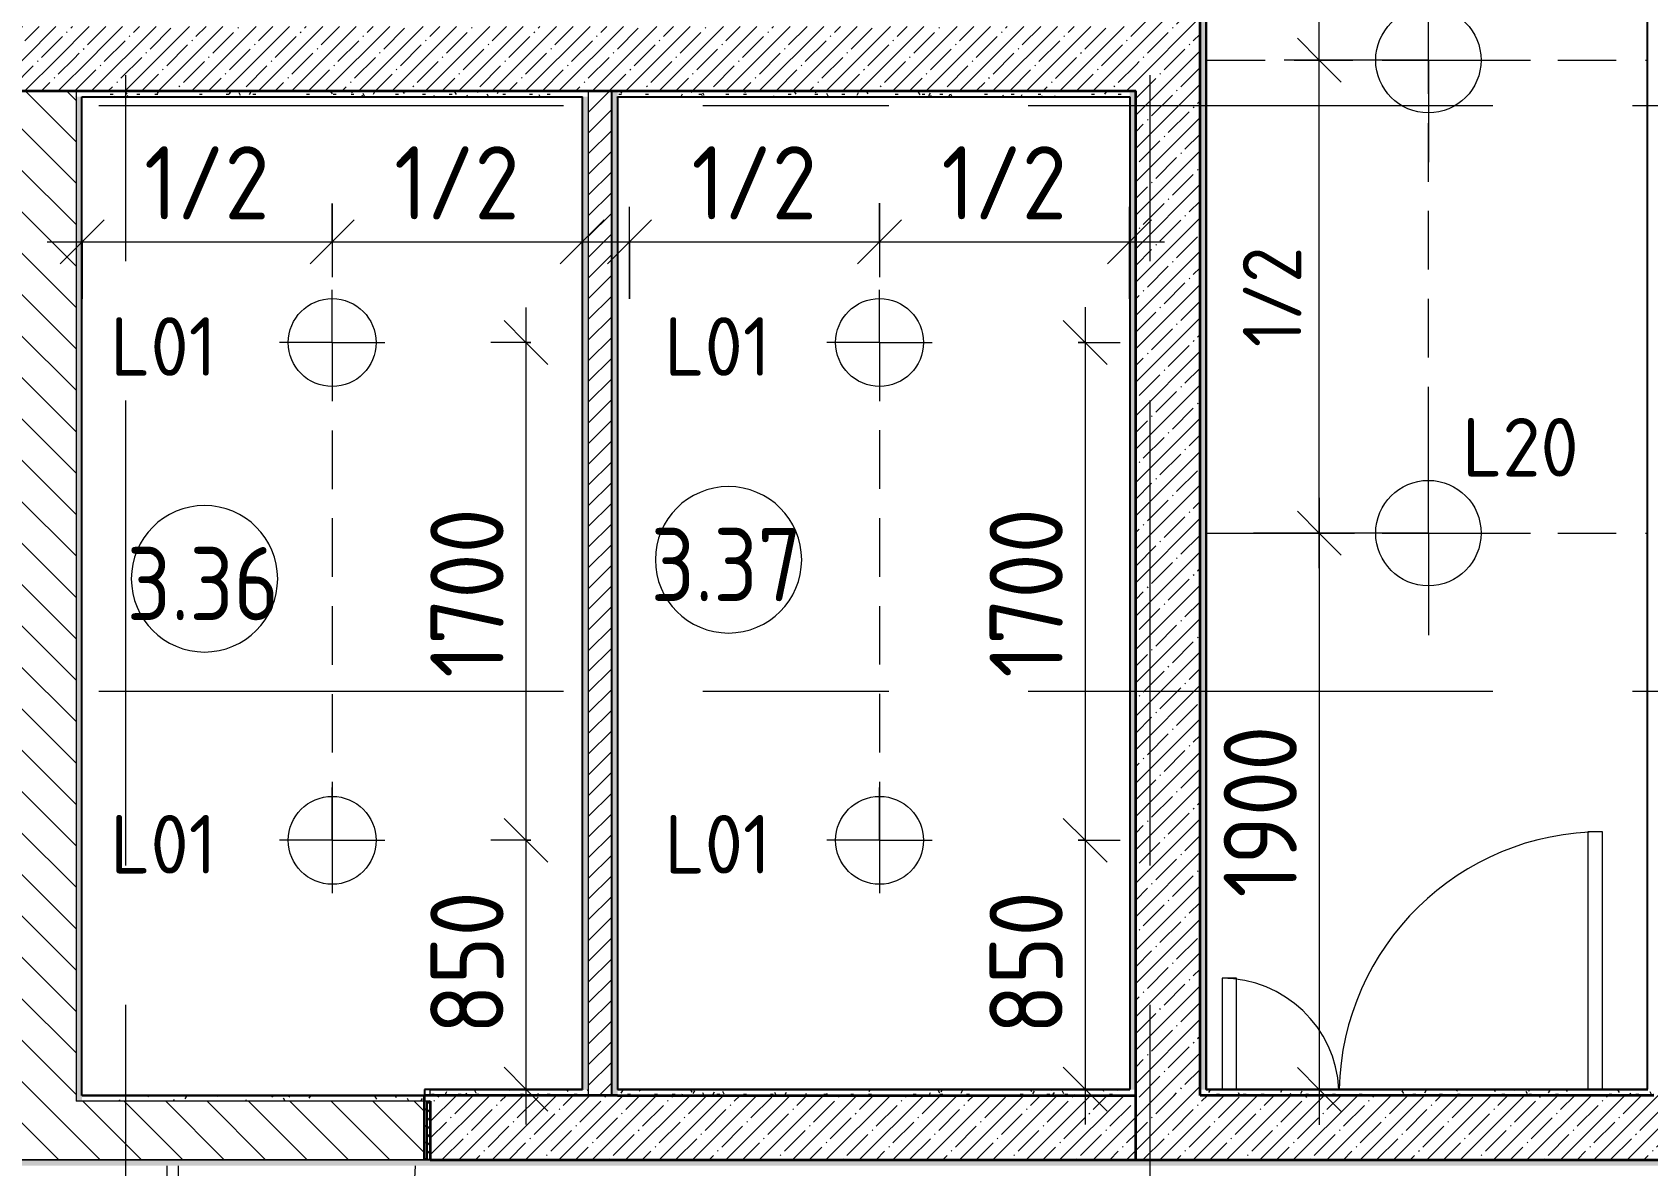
# Model space of a CAD drawing. Header units: millimetres. Extents: x 81682 to 274809, y -8553 to 29000.
# Drawn here: x 89041 to 94559, y 13380 to 17250 of the extents above; entities that cross this region are included whole.
import ezdxf

# ---------------------------------------------------------------- set-up
doc = ezdxf.new("R2010")
doc.units = ezdxf.units.MM
doc.linetypes.add('ADSK_Штрих_ш2 п1', pattern=[300, 200, -100])
doc.linetypes.add('Осевая', pattern=[3175, 635, -476.25, 1587.5, -476.25])
for name, color, linetype, lineweight in [('A-ANNO-DIMS', 7, 'Continuous', 9), ('A-ANNO-DIMS-100', 7, 'Continuous', 9), ('A-AREA-IDEN', 7, 'Continuous', 9), ('A-DETL-1', 7, 'ADSK_Штрих_ш2 п1', 9), ('A-DOOR', 7, 'Continuous', 9), ('A-DOOR-1', 7, 'Continuous', 13), ('A-DOOR-FRAM-1', 7, 'Continuous', 9), ('A-WALL', 7, 'Continuous', 9), ('E-LITE-EQPM-IDEN', 7, 'Continuous', 9), ('I-WALL', 7, 'Continuous', 9), ('Оси-2', 7, 'Осевая', 9)]:
    doc.layers.add(name, color=color, linetype=linetype, lineweight=lineweight)
for name, color, linetype, lineweight, true_color in [('A-ANNO-NOTE', 1, 'Continuous', 9, 0xff0000), ('A-WALL-2', 254, 'Continuous', 25, 0xbebebe), ('A-WALL-3', 254, 'Continuous', 35, 0xbebebe), ('A-WALL-4', 7, 'Continuous', 35, 0x3c3c3c), ('A-WALL-6', 7, 'Continuous', 25, 0x3c3c3c), ('A-WALL-FNSH-3', 7, 'Continuous', 13, 0x3c3c3c)]:
    doc.layers.add(name, color=color, linetype=linetype, lineweight=lineweight, true_color=true_color)
doc.styles.add('GOST Common', font='GOST_Common.ttf', dxfattribs={"height": 200})
doc.styles.add('GOST Common_1', font='GOST_Common.ttf', dxfattribs={"width": 0.9, "height": 250})
doc.styles.add('ISOCPEUR_1', font='isocpeur.ttf', dxfattribs={"width": 0.9, "height": 250})
doc.styles.add('ISOCPEUR_3', font='isocpeur.ttf', dxfattribs={"width": 0.9, "height": 200})
doc.dimstyles.new('ISO-2_0_0_9К_Средний_округл2', dxfattribs={"dimscale": 304.8, "dimtxt": 199.196235, "dimasz": 0.492126, "dimexe": 0.393701, "dimexo": 0, "dimgap": 0, "dimtad": 1, "dimdec": 0, "dimrnd": 10, "dimzin": 0, "dimdsep": 46, "dimtxsty": 'ISOCPEUR_3', "dimblk1": 'OBLIQUE', "dimblk2": 'OBLIQUE', "dimsah": 1, "dimcen": 0.09, "dimdle": 0.393701, "dimazin": 0, "dimtfac": 1, "dimtdec": 4, "dimtix": 1, "dimtmove": 0, "dimatfit": 3, "dimfxl": 1, "dimtvp": 1, "dimtolj": 1, "dimtzin": 0, "dimarcsym": 2})
doc.dimstyles.new('ISO-2_5_0_9К_БОЛЬШОЙ_1', dxfattribs={"dimscale": 304.8, "dimtxt": 248.995294, "dimasz": 0.492126, "dimexe": 0.393701, "dimexo": 0.984252, "dimgap": 0, "dimtad": 1, "dimdec": 0, "dimrnd": 10, "dimzin": 0, "dimdsep": 46, "dimtxsty": 'ISOCPEUR_1', "dimblk1": 'OBLIQUE', "dimblk2": 'OBLIQUE', "dimsah": 1, "dimcen": 0.09, "dimdle": 0.393701, "dimazin": 0, "dimtfac": 1, "dimtdec": 4, "dimtix": 1, "dimtmove": 0, "dimatfit": 3, "dimfxl": 1, "dimtvp": 1, "dimtolj": 1, "dimtzin": 0, "dimarcsym": 2})
pattern_1 = [(45, (0, 0), (-57.024626, 57.024626), []), (45, (57.025, 0), (-57.024626, 57.024626), [100.806, -20.161, 3.353, -16.808])]
pattern_2 = [(135, (0, 0), (-70.71068, -70.71068), [])]
pattern_3 = [(0, (0, 0), (121.92, 30.48), [10.058, -81.382, 10.058, -81.382, -487.68]), (0, (0, 0), (121.92, 30.48), [-182.88, 10.058, -172.822, 10.058, -81.382, -213.36]), (0, (0, 0), (121.92, 30.48), [-457.2, 10.058, -50.902, 10.058, -142.342]), (120, (45.72, 15.24), (-87.356454, 90.345817), [10.058, -81.382, 10.058, -81.382, -487.68]), (120, (45.72, 15.24), (-87.356454, 90.345817), [-182.88, 10.058, -172.822, 10.058, -81.382, -213.36]), (120, (45.72, 15.24), (-87.356454, 90.345817), [-457.2, 10.058, -50.902, 10.058, -142.342]), (240, (60.96, 76.2), (-34.563546, -120.825817), [10.058, -81.382, 10.058, -81.382, -487.68]), (240, (60.96, 76.2), (-34.563546, -120.825817), [-182.88, 10.058, -172.822, 10.058, -81.382, -213.36]), (240, (60.96, 76.2), (-34.563546, -120.825817), [-457.2, 10.058, -50.902, 10.058, -142.342])]

# ---------------------------------------------------------------- blocks, each defined once
blk = doc.blocks.new('110_Дверь_СКБ_2Ст - Д-1_л_Лестничная клетка EIS60 2-32142534-План расстановки осветительного оборудования 3 этажа в осях 23-33')
at = {"layer": 'A-DOOR'}
for centre, radius, start, end in [((662.5, 110), 900, 90, 178.7224), ((-637.5, 110), 400, 2.8833, 90)]:
    blk.add_arc(centre, radius, start, end, dxfattribs=at)
at = {"layer": 'A-DOOR-1'}
for p, q in [((662.5, 1010), (612.5, 1010)), ((612.5, 1010), (612.5, 130)), ((662.5, 130), (662.5, 1010)), ((-637.5, 510), (-637.5, 130)), ((-587.5, 510), (-637.5, 510)), ((-587.5, 130), (-587.5, 510))]:
    blk.add_line(p, q, dxfattribs=at)
blk = doc.blocks.new('110_Дверь_СКБ_1Ст_Внутренняя1 - Д-8 950x2100h_охрана-V5-План расстановки осветительного оборудования 3 этажа в осях 23-33')
at = {"layer": 'A-DOOR-FRAM-1'}
h = blk.add_hatch(dxfattribs=at)
h.set_pattern_fill('FP_9', color=256, style=0, pattern_type=2)
h.set_pattern_definition([(45, (-296.384, 164.685), (-14.1421, 14.1421), []), (135, (-296.384, 164.685), (-14.1421, -14.1421), [])])
h.paths.add_polyline_path([(-462.5, 100), (-461.5, -100), (-452.5, -99.6), (-452.5, 100)])
at = {"layer": 'A-DOOR'}
blk.add_arc((437.5, 100), 850, 90, 178.5796, dxfattribs=at)
at = {"layer": 'A-DOOR-1'}
for p, q in [((437.5, 950), (397.5, 950)), ((397.5, 950), (397.5, 121)), ((437.5, 121), (437.5, 950))]:
    blk.add_line(p, q, dxfattribs=at)
blk = doc.blocks.new('DIMBLOCK47-План расстановки осветительного оборудования 3 этажа в осях 23-33')
at = {"layer": 'A-ANNO-DIMS-100'}
for p, q in [((93437.3, 15660), (93437.3, 13520)), ((93212.5, 15540), (93557.3, 15540)), ((93437.3, 15540), (93212.5, 15540)), ((93243.3, 13640), (93557.3, 13640)), ((93437.3, 13640), (93243.3, 13640))]:
    blk.add_line(p, q, dxfattribs=at)
at = {"layer": 'A-ANNO-DIMS-100', "lineweight": 20}
for p, q in [((93437.3, 15540), (93362.3, 15615)), ((93437.3, 15540), (93512.3, 15465)), ((93437.3, 13640), (93362.3, 13715)), ((93437.3, 13640), (93512.3, 13565))]:
    blk.add_line(p, q, dxfattribs=at)
at = {"layer": 'A-ANNO-DIMS-100', "color": 0, "insert": (93110.6, 14295.5), "char_height": 250, "width": 706.764, "attachment_point": 1, "rotation": 90, "line_spacing_factor": 1.149209, "style": 'ISOCPEUR_1'}
blk.add_mtext('1900', dxfattribs=at)
blk = doc.blocks.new('_Oblique')
at = {"color": 0, "linetype": 'ByBlock', "lineweight": -2}
blk.add_line((-0.5, -0.5), (0.5, 0.5), dxfattribs=at)
blk = doc.blocks.new('DIMBLOCK59-План расстановки осветительного оборудования 3 этажа в осях 23-33')
at = {"layer": 'A-ANNO-DIMS-100'}
for p, q in [((91081, 16340.5), (91081, 16654.4)), ((91935, 16666.4), (91935, 16414.4)), ((91935, 16534.4), (91935, 16666.4)), ((90961, 16534.4), (91935, 16534.4)), ((91081, 16534.4), (91081, 16340.5))]:
    blk.add_line(p, q, dxfattribs=at)
at = {"layer": 'A-ANNO-DIMS-100', "lineweight": 20}
for p, q in [((91081, 16534.4), (91156, 16609.4)), ((91935, 16534.4), (92010, 16609.4)), ((91081, 16534.4), (91006, 16459.4)), ((91935, 16534.4), (91860, 16459.4))]:
    blk.add_line(p, q, dxfattribs=at)
at = {"layer": 'A-ANNO-DIMS-100', "color": 0, "insert": (91292.5, 16861), "char_height": 250, "width": 517.144, "attachment_point": 1, "line_spacing_factor": 1.149209, "style": 'ISOCPEUR_1'}
blk.add_mtext('1/2', dxfattribs=at)
blk = doc.blocks.new('DIMBLOCK60-План расстановки осветительного оборудования 3 этажа в осях 23-33')
at = {"layer": 'A-ANNO-DIMS-100'}
for p, q in [((91935, 16666.4), (91935, 16414.4)), ((91935, 16534.4), (91935, 16666.4)), ((92789, 16340.5), (92789, 16654.4)), ((91935, 16534.4), (92909, 16534.4)), ((92789, 16534.4), (92789, 16340.5))]:
    blk.add_line(p, q, dxfattribs=at)
at = {"layer": 'A-ANNO-DIMS-100', "lineweight": 20}
for p, q in [((91935, 16534.4), (92010, 16609.4)), ((92789, 16534.4), (92864, 16609.4)), ((91935, 16534.4), (91860, 16459.4)), ((92789, 16534.4), (92714, 16459.4))]:
    blk.add_line(p, q, dxfattribs=at)
at = {"layer": 'A-ANNO-DIMS-100', "color": 0, "insert": (92146.5, 16861), "char_height": 250, "width": 517.144, "attachment_point": 1, "line_spacing_factor": 1.149209, "style": 'ISOCPEUR_1'}
blk.add_mtext('1/2', dxfattribs=at)
blk = doc.blocks.new('DIMBLOCK61-План расстановки осветительного оборудования 3 этажа в осях 23-33')
at = {"layer": 'A-ANNO-DIMS-100'}
for p, q in [((92637.3, 16311), (92637.3, 14491)), ((92613.3, 16191), (92757.3, 16191)), ((92637.3, 16191), (92613.3, 16191)), ((92613.3, 14491), (92757.3, 14491)), ((92637.3, 14491), (92613.3, 14491))]:
    blk.add_line(p, q, dxfattribs=at)
at = {"layer": 'A-ANNO-DIMS-100', "lineweight": 20}
for p, q in [((92637.3, 16191), (92562.3, 16266)), ((92637.3, 16191), (92712.3, 16116)), ((92637.3, 14491), (92562.3, 14566)), ((92637.3, 14491), (92712.3, 14416))]:
    blk.add_line(p, q, dxfattribs=at)
at = {"layer": 'A-ANNO-DIMS-100', "color": 0, "insert": (92310.6, 15046.5), "char_height": 250, "width": 706.764, "attachment_point": 1, "rotation": 90, "line_spacing_factor": 1.149209, "style": 'ISOCPEUR_1'}
blk.add_mtext('1700', dxfattribs=at)
blk = doc.blocks.new('DIMBLOCK62-План расстановки осветительного оборудования 3 этажа в осях 23-33')
at = {"layer": 'A-ANNO-DIMS-100', "lineweight": 20}
for p, q in [((92637.3, 14491), (92562.3, 14566)), ((92637.3, 14491), (92712.3, 14416)), ((92637.3, 13641), (92562.3, 13716)), ((92637.3, 13641), (92712.3, 13566))]:
    blk.add_line(p, q, dxfattribs=at)
at = {"layer": 'A-ANNO-DIMS-100'}
for p, q in [((92613.3, 14491), (92757.3, 14491)), ((92637.3, 14491), (92613.3, 14491)), ((92637.3, 14491), (92637.3, 13521)), ((92443.3, 13641), (92757.3, 13641)), ((92637.3, 13641), (92443.3, 13641))]:
    blk.add_line(p, q, dxfattribs=at)
at = {"layer": 'A-ANNO-DIMS-100', "color": 0, "insert": (92310.6, 13829), "char_height": 250, "width": 568.858, "attachment_point": 1, "rotation": 90, "line_spacing_factor": 1.149209, "style": 'ISOCPEUR_1'}
blk.add_mtext('850', dxfattribs=at)
blk = doc.blocks.new('DIMBLOCK63-План расстановки осветительного оборудования 3 этажа в осях 23-33')
at = {"layer": 'A-ANNO-DIMS-100'}
for p, q in [((89211, 16340.5), (89211, 16654.4)), ((90065, 16666), (90065, 16414.4)), ((90065, 16534.4), (90065, 16666)), ((89091, 16534.4), (90065, 16534.4)), ((89211, 16534.4), (89211, 16340.5))]:
    blk.add_line(p, q, dxfattribs=at)
at = {"layer": 'A-ANNO-DIMS-100', "lineweight": 20}
for p, q in [((89211, 16534.4), (89286, 16609.4)), ((90065, 16534.4), (90140, 16609.4)), ((89211, 16534.4), (89136, 16459.4)), ((90065, 16534.4), (89990, 16459.4))]:
    blk.add_line(p, q, dxfattribs=at)
at = {"layer": 'A-ANNO-DIMS-100', "color": 0, "insert": (89422.5, 16861), "char_height": 250, "width": 517.144, "attachment_point": 1, "line_spacing_factor": 1.149209, "style": 'ISOCPEUR_1'}
blk.add_mtext('1/2', dxfattribs=at)
blk = doc.blocks.new('DIMBLOCK64-План расстановки осветительного оборудования 3 этажа в осях 23-33')
at = {"layer": 'A-ANNO-DIMS-100'}
for p, q in [((90065, 16666), (90065, 16414.4)), ((90065, 16534.4), (90065, 16666)), ((90919, 16340.5), (90919, 16654.4)), ((90065, 16534.4), (91039, 16534.4)), ((90919, 16534.4), (90919, 16340.5))]:
    blk.add_line(p, q, dxfattribs=at)
at = {"layer": 'A-ANNO-DIMS-100', "lineweight": 20}
for p, q in [((90065, 16534.4), (90140, 16609.4)), ((90919, 16534.4), (90994, 16609.4)), ((90065, 16534.4), (89990, 16459.4)), ((90919, 16534.4), (90844, 16459.4))]:
    blk.add_line(p, q, dxfattribs=at)
at = {"layer": 'A-ANNO-DIMS-100', "color": 0, "insert": (90276.5, 16861), "char_height": 250, "width": 517.144, "attachment_point": 1, "line_spacing_factor": 1.149209, "style": 'ISOCPEUR_1'}
blk.add_mtext('1/2', dxfattribs=at)
blk = doc.blocks.new('DIMBLOCK65-План расстановки осветительного оборудования 3 этажа в осях 23-33')
at = {"layer": 'A-ANNO-DIMS-100'}
for p, q in [((90727.1, 16310.6), (90727.1, 14491)), ((90743.3, 16190.6), (90607.1, 16190.6)), ((90727.1, 16190.6), (90743.3, 16190.6)), ((90743.3, 14491), (90607.1, 14491)), ((90727.1, 14491), (90743.3, 14491))]:
    blk.add_line(p, q, dxfattribs=at)
at = {"layer": 'A-ANNO-DIMS-100', "lineweight": 20}
for p, q in [((90727.1, 16190.6), (90652.1, 16265.6)), ((90727.1, 16190.6), (90802.1, 16115.6)), ((90727.1, 14491), (90652.1, 14566)), ((90727.1, 14491), (90802.1, 14416))]:
    blk.add_line(p, q, dxfattribs=at)
at = {"layer": 'A-ANNO-DIMS-100', "color": 0, "insert": (90400.4, 15046.3), "char_height": 250, "width": 706.764, "attachment_point": 1, "rotation": 90, "line_spacing_factor": 1.149209, "style": 'ISOCPEUR_1'}
blk.add_mtext('1700', dxfattribs=at)
blk = doc.blocks.new('DIMBLOCK66-План расстановки осветительного оборудования 3 этажа в осях 23-33')
at = {"layer": 'A-ANNO-DIMS-100', "lineweight": 20}
for p, q in [((90727.1, 14491), (90652.1, 14566)), ((90727.1, 14491), (90802.1, 14416)), ((90727.1, 13641), (90652.1, 13716)), ((90727.1, 13641), (90802.1, 13566))]:
    blk.add_line(p, q, dxfattribs=at)
at = {"layer": 'A-ANNO-DIMS-100'}
for p, q in [((90743.3, 14491), (90607.1, 14491)), ((90727.1, 14491), (90727.1, 13521)), ((90727.1, 14491), (90743.3, 14491)), ((90533.1, 13641), (90847.1, 13641)), ((90727.1, 13641), (90533.1, 13641))]:
    blk.add_line(p, q, dxfattribs=at)
at = {"layer": 'A-ANNO-DIMS-100', "color": 0, "insert": (90400.4, 13829), "char_height": 250, "width": 568.858, "attachment_point": 1, "rotation": 90, "line_spacing_factor": 1.149209, "style": 'ISOCPEUR_1'}
blk.add_mtext('850', dxfattribs=at)
blk = doc.blocks.new('Марка_Помещения - Номер-25198446-План расстановки осветительного оборудования 3 этажа в осях 23-33')
at = {"layer": 'A-AREA-IDEN'}
for start, end in [(360, 180), (180, 360)]:
    blk.add_arc((0, 0), 2.5, start, end, dxfattribs=at)
blk = doc.blocks.new('DIMBLOCK151-План расстановки осветительного оборудования 3 этажа в осях 23-33')
at = {"layer": 'A-ANNO-DIMS-100', "lineweight": 20}
for p, q in [((93437.3, 17155), (93362.3, 17230)), ((93437.3, 17155), (93512.3, 17080)), ((93437.3, 15540), (93362.3, 15615)), ((93437.3, 15540), (93512.3, 15465))]:
    blk.add_line(p, q, dxfattribs=at)
at = {"layer": 'A-ANNO-DIMS-100'}
for p, q in [((93512.5, 17155), (93317.3, 17155)), ((93437.3, 15420), (93437.3, 17155)), ((93437.3, 17155), (93512.5, 17155)), ((93512.5, 15540), (93317.3, 15540)), ((93437.3, 15540), (93512.5, 15540))]:
    blk.add_line(p, q, dxfattribs=at)
at = {"layer": 'A-ANNO-DIMS-100', "color": 0, "insert": (93176, 16175.1), "char_height": 200, "width": 413.715, "attachment_point": 1, "rotation": 90, "line_spacing_factor": 1.149209, "style": 'ISOCPEUR_3'}
blk.add_mtext('1/2', dxfattribs=at)
blk = doc.blocks.new('DIMBLOCK152-План расстановки осветительного оборудования 3 этажа в осях 23-33')
at = {"layer": 'A-ANNO-DIMS-100'}
for p, q in [((93437.3, 17155), (93437.3, 18890)), ((93512.5, 18770), (93317.3, 18770)), ((93437.3, 18770), (93512.5, 18770)), ((93512.5, 17155), (93317.3, 17155)), ((93437.3, 17155), (93512.5, 17155))]:
    blk.add_line(p, q, dxfattribs=at)
at = {"layer": 'A-ANNO-DIMS-100', "lineweight": 20}
for p, q in [((93437.3, 18770), (93362.3, 18845)), ((93437.3, 18770), (93512.3, 18695)), ((93437.3, 17155), (93362.3, 17230)), ((93437.3, 17155), (93512.3, 17080))]:
    blk.add_line(p, q, dxfattribs=at)
at = {"layer": 'A-ANNO-DIMS-100', "color": 0, "insert": (93176, 17790.1), "char_height": 200, "width": 413.715, "attachment_point": 1, "rotation": 90, "line_spacing_factor": 1.149209, "style": 'ISOCPEUR_3'}
blk.add_mtext('1/2', dxfattribs=at)

msp = doc.modelspace()

# ---------------------------------------------------------------- hatches: boundary and pattern name
at = {"layer": 'I-WALL'}
h = msp.add_hatch(dxfattribs=at)
h.set_pattern_fill('FP_21', color=256, style=0, pattern_type=2)
h.set_pattern_definition(pattern_3)
h.paths.add_polyline_path([(93050, 13640), (93050, 21150), (93030, 21150), (93030, 13640)])
h = msp.add_hatch(dxfattribs=at)
h.set_pattern_fill('FP_3', color=256, style=0, pattern_type=2)
h.set_pattern_definition(pattern_1)
h.paths.add_polyline_path([(92810, 13620), (93030, 13620), (93030, 17350), (92810, 17350), (92810, 13640)])
h = msp.add_hatch(dxfattribs=at)
h.set_pattern_fill('FP_3', color=256, style=0, pattern_type=2)
h.set_pattern_definition(pattern_1)
h.paths.add_polyline_path([(89285, 17160), (89285, 17270), (84970.7, 17270), (84970.7, 17160), (88368.5, 17160)])
h = msp.add_hatch(dxfattribs=at)
h.set_pattern_fill('FP_3', color=256, style=0, pattern_type=2)
h.set_pattern_definition(pattern_1)
h.paths.add_polyline_path([(91020, 17050), (92810, 17050), (92810, 17270), (89285, 17270), (89285, 17160), (86490, 17160), (86490, 17050), (90940, 17050)])
h = msp.add_hatch(dxfattribs=at)
h.set_pattern_fill('FP_2', color=256, style=0, pattern_type=2)
h.set_pattern_definition(pattern_2)
h.paths.add_polyline_path([(89190, 13600), (89190, 17050), (88990, 17050), (88990, 13600)])
h = msp.add_hatch(dxfattribs=at)
h.set_pattern_fill('FP_21', color=256, style=0, pattern_type=2)
h.set_pattern_definition(pattern_3)
h.paths.add_polyline_path([(89211, 17030), (90940, 17030), (90940, 17050), (89190, 17050), (89190, 17030), (89210, 17030)])
h = msp.add_hatch(dxfattribs=at)
h.set_pattern_fill('FP_21', color=256, style=0, pattern_type=2)
h.set_pattern_definition(pattern_3)
h.paths.add_polyline_path([(89210, 13600), (89210, 17030), (89190, 17030), (89190, 13600)])
h = msp.add_hatch(dxfattribs=at)
h.set_pattern_fill('FP_21', color=256, style=0, pattern_type=2)
h.set_pattern_definition(pattern_3)
h.paths.add_polyline_path([(90940, 13640), (90940, 17030), (90920, 17030), (90920, 13640)])
h = msp.add_hatch(dxfattribs=at)
h.set_pattern_fill('FP_4', color=256, style=0, pattern_type=2)
h.set_pattern_definition([(45, (0, 0), (-35.35534, 35.35534), [])])
h.paths.add_polyline_path([(90940, 13620), (91020, 13620), (91020, 17050), (90940, 17050), (90940, 13640)])
h = msp.add_hatch(dxfattribs=at)
h.set_pattern_fill('FP_21', color=256, style=0, pattern_type=2)
h.set_pattern_definition(pattern_3)
h.paths.add_polyline_path([(91040, 13620), (91040, 17050), (91020, 17050), (91020, 13620)])
h = msp.add_hatch(dxfattribs=at)
h.set_pattern_fill('FP_21', color=256, style=0, pattern_type=2)
h.set_pattern_definition(pattern_3)
h.paths.add_polyline_path([(92184.1, 17030), (92790, 17030), (92790, 17050), (91040, 17050), (91040, 17030)])
h = msp.add_hatch(dxfattribs=at)
h.set_pattern_fill('FP_21', color=256, style=0, pattern_type=2)
h.set_pattern_definition(pattern_3)
h.paths.add_polyline_path([(92790, 13640), (92810, 13640), (92810, 17050), (92790, 17050), (92790, 13641)])
h = msp.add_hatch(dxfattribs=at)
h.set_pattern_fill('FP_21', color=256, style=0, pattern_type=2)
h.set_pattern_definition(pattern_3)
h.paths.add_polyline_path([(90940, 13620), (90940, 13640), (90400, 13640), (90400, 13620)])
h = msp.add_hatch(dxfattribs=at)
h.set_pattern_fill('FP_21', color=256, style=0, pattern_type=2)
h.set_pattern_definition(pattern_3)
h.paths.add_polyline_path([(92184.1, 13620), (92810, 13620), (92810, 13640), (91040, 13640), (91040, 13620)])
h = msp.add_hatch(dxfattribs=at)
h.set_pattern_fill('FP_21', color=256, style=0, pattern_type=2)
h.set_pattern_definition(pattern_3)
h.paths.add_polyline_path([(94580, 13620), (94580, 13640), (93030, 13640), (93030, 13620)])
h = msp.add_hatch(dxfattribs=at)
h.set_pattern_fill('FP_2', color=256, style=0, pattern_type=2)
h.set_pattern_definition(pattern_2)
h.paths.add_polyline_path([(84970, 13400), (90380, 13400), (90380, 13600), (85047.9, 13600), (84970, 13561.1), (84970, 13501.4)])
h = msp.add_hatch(dxfattribs=at)
h.set_pattern_fill('FP_21', color=256, style=0, pattern_type=2)
h.set_pattern_definition(pattern_3)
h.paths.add_polyline_path([(90399, 13600), (90399, 13620), (89210, 13620), (89210, 13600), (90390, 13600)])
h = msp.add_hatch(dxfattribs=at)
h.set_pattern_fill('FP_3', color=256, style=0, pattern_type=2)
h.set_pattern_definition(pattern_1)
h.paths.add_polyline_path([(92810, 13400), (92810, 13620), (90380, 13620), (90380, 13400), (90390, 13400), (90390, 13600), (90400, 13600), (90400, 13400), (92184.1, 13400)])
h = msp.add_hatch(dxfattribs=at)
h.set_pattern_fill('FP_3', color=256, style=0, pattern_type=2)
h.set_pattern_definition(pattern_1)
h.paths.add_polyline_path([(94727.9, 13400), (94800, 13400), (94800, 13620), (92810, 13620), (92810, 13400)])
h = msp.add_hatch(dxfattribs=at)
h.set_pattern_fill('FP_21', color=256, style=0, pattern_type=2)
h.set_pattern_definition(pattern_3)
h.paths.add_polyline_path([(98500, 13380), (98500, 13400), (84990, 13400), (84990, 13380), (98480, 13380)])

# ---------------------------------------------------------------- linework, layer by layer
at = {"layer": 'A-ANNO-NOTE'}
for p, q in [((93810, 17155), (93810, 17503.9)), ((93810, 17155), (93461.1, 17155)), ((93810, 17155), (93810, 16806.1)), ((93810, 17155), (94158.9, 17155)), ((90065, 16190.6), (90065, 16370.6)), ((91935, 16191), (91935, 16371)), ((90065, 16190.6), (89885, 16190.6)), ((90065, 16190.6), (90065, 16010.6)), ((90065, 16190.6), (90245, 16190.6)), ((91935, 16191), (91755, 16191)), ((91935, 16191), (91935, 16011)), ((91935, 16191), (92115, 16191)), ((93810, 15540), (93810, 15888.9)), ((93810, 15540), (93461.1, 15540)), ((93810, 15540), (93810, 15191.1)), ((93810, 15540), (94158.9, 15540)), ((90065, 14491), (90065, 14671)), ((91935, 14491), (91935, 14671)), ((90065, 14491), (89885, 14491)), ((90065, 14491), (90065, 14311)), ((90065, 14491), (90245, 14491)), ((91935, 14491), (91755, 14491)), ((91935, 14491), (91935, 14311)), ((91935, 14491), (92115, 14491))]:
    msp.add_line(p, q, dxfattribs=at)
for centre, radius in [((93810, 17155), 180), ((90065, 16190.6), 150), ((91935, 16191), 150), ((93810, 15540), 180), ((90065, 14491), 150), ((91935, 14491), 150)]:
    msp.add_circle(centre, radius, dxfattribs=at)
at = {"layer": 'A-DETL-1'}
for p, q in [((93810, 15540), (93810, 21129)), ((93052, 17155), (94558, 17155)), ((90065, 16190.6), (90065, 14491)), ((91935, 16191), (91935, 14491)), ((93052, 15540), (94558, 15540))]:
    msp.add_line(p, q, dxfattribs=at)
at = {"layer": 'A-WALL'}
for p, q in [((89190, 17050), (89190, 13600)), ((90940, 17050), (90940, 13620)), ((90390, 13600), (89190, 13600)), ((84970, 13400), (90380, 13400)), ((90380, 13400), (84990, 13400))]:
    msp.add_line(p, q, dxfattribs=at)
at = {"layer": 'A-WALL-2'}
for p, q in [((89210, 17030), (90920, 17030)), ((89210, 13620), (89210, 17030)), ((91020, 13620), (91020, 17050)), ((91040, 17029), (91040, 17030)), ((91040, 17030), (92790, 17030)), ((92790, 17030), (92790, 13640)), ((90380, 13640), (90380, 13620)), ((90400, 13640), (90380, 13640)), ((90920, 13641), (90920, 13640)), ((91041, 13640), (91040, 13640)), ((93051, 13640), (93050, 13640)), ((89211, 13620), (89210, 13620)), ((90390, 13400), (90390, 13600)), ((90390, 13600), (90400, 13600)), ((92810, 13400), (90380, 13400))]:
    msp.add_line(p, q, dxfattribs=at)
at = {"layer": 'A-WALL-3'}
for p, q in [((92810, 13400), (92810, 17050)), ((91040, 13620), (92810, 13620))]:
    msp.add_line(p, q, dxfattribs=at)
at = {"layer": 'A-WALL-4'}
for p, q in [((93030, 13620), (93030, 21150)), ((86490, 17050), (92810, 17050)), ((91040, 13620), (90380, 13620)), ((90380, 13400), (90380, 13620)), ((90399, 13600), (90400, 13600)), ((90400, 13600), (90400, 13400)), ((94580, 13620), (93030, 13620)), ((90400, 13400), (92810, 13400)), ((92810, 13400), (94800, 13400)), ((92810, 13400), (92810, 13400))]:
    msp.add_line(p, q, dxfattribs=at)
at = {"layer": 'A-WALL-6'}
for p, q in [((93050, 21129), (93050, 13640)), ((90920, 13641), (90920, 17030)), ((91040, 17029), (91040, 13640)), ((90400, 13640), (90920, 13640)), ((91041, 13640), (92790, 13640)), ((93051, 13640), (94560, 13640)), ((89211, 13620), (90380, 13620))]:
    msp.add_line(p, q, dxfattribs=at)
at = {"layer": 'A-WALL-FNSH-3'}
for p, q in [((93051, 13641), (93051, 21129)), ((94559, 17770), (94559, 13641)), ((89211, 13621), (89211, 17029)), ((89211, 17029), (90919, 17029)), ((90919, 17029), (90919, 13641)), ((91041, 17029), (92789, 17029)), ((91041, 13641), (91041, 17029)), ((92789, 17029), (92789, 13641)), ((90399, 13641), (90399, 13620)), ((90919, 13641), (90399, 13641)), ((90400, 13620), (90400, 13640)), ((92789, 13641), (91041, 13641)), ((94559, 13641), (93051, 13641)), ((90380, 13621), (89211, 13621))]:
    msp.add_line(p, q, dxfattribs=at)
at = {"layer": 'I-WALL'}
for p, q in [((93051.5, 13640), (93051.5, 21129)), ((93052.5, 21129), (93052.5, 13640)), ((94558, 13641), (94558, 17770.5))]:
    msp.add_line(p, q, dxfattribs=at)
at = {"layer": 'Оси-2'}
for p, q in [((89360, 593.7), (89360, 18900)), ((92860, 593.7), (92860, 18900)), ((84981.8, 17000), (122730, 17000)), ((84981.8, 15000), (122160, 15000)), ((84981.8, 13400), (122130, 13400))]:
    msp.add_line(p, q, dxfattribs=at)

# ---------------------------------------------------------------- block references
at = {"layer": 'A-AREA-IDEN', "xscale": 99.99999999999993, "yscale": 99.99999999999993, "zscale": 99.99999999999993}
for p in [(91419, 15448.8), (89628.8, 15384)]:
    msp.add_blockref('Марка_Помещения - Номер-25198446-План расстановки осветительного оборудования 3 этажа в осях 23-33', p, dxfattribs=at)
at = {"layer": 'A-DOOR'}
msp.add_blockref('110_Дверь_СКБ_2Ст - Д-1_л_Лестничная клетка EIS60 2-32142534-План расстановки осветительного оборудования 3 этажа в осях 23-33', (93742.5, 13510), dxfattribs=at)
at = {"layer": 'A-DOOR', "rotation": 180}
msp.add_blockref('110_Дверь_СКБ_1Ст_Внутренняя1 - Д-8 950x2100h_охрана-V5-План расстановки осветительного оборудования 3 этажа в осях 23-33', (89937.5, 13500), dxfattribs=at)

# ---------------------------------------------------------------- texts
at = {"layer": 'A-AREA-IDEN', "char_height": 250, "width": 663.797, "attachment_point": 1, "style": 'GOST Common_1'}
for s, insert in [('3.37', (91153.2, 15557.4)), ('3.36', (89363.1, 15492.5))]:
    msp.add_mtext(s, dxfattribs=dict(at, insert=insert))
at = {"layer": 'E-LITE-EQPM-IDEN', "char_height": 200, "attachment_point": 1, "style": 'GOST Common'}
for s, insert, width in [('L01', (89306.8, 16277.2), 472.996), ('L01', (91199.9, 16277.2), 472.996), ('L20', (93925.2, 15933.2), 529.114), ('L01', (89306.8, 14577.6), 472.996), ('L01', (91200.4, 14577.6), 472.996)]:
    msp.add_mtext(s, dxfattribs=dict(at, insert=insert, width=width))

# ---------------------------------------------------------------- dimensions: what is measured, and where the dimension line sits
at = {"layer": 'A-ANNO-DIMS'}
for base, p1, p2, picture, middle in [((93437.3, 18770), (93512.5, 17155), (93512.5, 18770), 'DIMBLOCK152-План расстановки осветительного оборудования 3 этажа в осях 23-33', (93337.3, 17962.5)), ((93437.3, 17155), (93512.5, 15540), (93512.5, 17155), 'DIMBLOCK151-План расстановки осветительного оборудования 3 этажа в осях 23-33', (93337.3, 16347.5))]:
    dim = msp.add_linear_dim(base=base, p1=p1, p2=p2, angle=90, text='1/2', dimstyle='ISO-2_0_0_9К_Средний_округл2', override={"dimpost": '<>', "dimfxl": 1615}, dxfattribs=at)
    dim.commit()
    dim.dimension.update_dxf_attribs({"geometry": picture, "text_midpoint": middle})
for base, p1, p2, override, picture, middle in [((90065, 16534.4), (89211, 16640.5), (90065, 16366), {"dimpost": '<>', "dimfxl": 897.018283}, 'DIMBLOCK63-План расстановки осветительного оборудования 3 этажа в осях 23-33', (89638, 16659.4)), ((90919, 16534.4), (90065, 16366), (90919, 16640.5), {"dimpost": '<>', "dimfxl": 897.018283}, 'DIMBLOCK64-План расстановки осветительного оборудования 3 этажа в осях 23-33', (90492, 16659.4)), ((91935, 16534.4), (91081, 16640.5), (91935, 16366.4), {"dimpost": '<>', "dimfxl": 896.903591}, 'DIMBLOCK59-План расстановки осветительного оборудования 3 этажа в осях 23-33', (91508, 16659.4)), ((92789, 16534.4), (91935, 16366.4), (92789, 16640.5), {"dimpost": '<>', "dimfxl": 896.903591}, 'DIMBLOCK60-План расстановки осветительного оборудования 3 этажа в осях 23-33', (92362, 16659.4))]:
    dim = msp.add_linear_dim(base=base, p1=p1, p2=p2, text='1/2', dimstyle='ISO-2_5_0_9К_БОЛЬШОЙ_1', override=override, dxfattribs=at)
    dim.commit()
    dim.dimension.update_dxf_attribs({"geometry": picture, "text_midpoint": middle})
for base, p1, p2, override, picture, middle in [((90727.1, 14491), (90443.3, 16190.6), (90443.3, 14491), {"dimpost": '<>', "dimfxl": 1699.624805}, 'DIMBLOCK65-План расстановки осветительного оборудования 3 этажа в осях 23-33', (90602.1, 15340.8)), ((92637.3, 14491), (92313.3, 16191), (92313.3, 14491), {"dimpost": '<>', "dimfxl": 1700}, 'DIMBLOCK61-План расстановки осветительного оборудования 3 этажа в осях 23-33', (92512.3, 15341)), ((93437.3, 13640), (93512.5, 15540), (93543.3, 13640), {"dimpost": '<>', "dimfxl": 1900.250026}, 'DIMBLOCK47-План расстановки осветительного оборудования 3 этажа в осях 23-33', (93312.3, 14590)), ((90727.1, 13641), (90443.3, 14491), (90833.1, 13641), {"dimpost": '<>', "dimfxl": 935.126625}, 'DIMBLOCK66-План расстановки осветительного оборудования 3 этажа в осях 23-33', (90602.1, 14066)), ((92637.3, 13641), (92313.3, 14491), (92743.3, 13641), {"dimpost": '<>', "dimfxl": 952.587071}, 'DIMBLOCK62-План расстановки осветительного оборудования 3 этажа в осях 23-33', (92512.3, 14066))]:
    dim = msp.add_linear_dim(base=base, p1=p1, p2=p2, angle=90, dimstyle='ISO-2_5_0_9К_БОЛЬШОЙ_1', override=override, dxfattribs=at)
    dim.commit()
    dim.dimension.update_dxf_attribs({"geometry": picture, "text_midpoint": middle})

doc.saveas('drawing.dxf')
